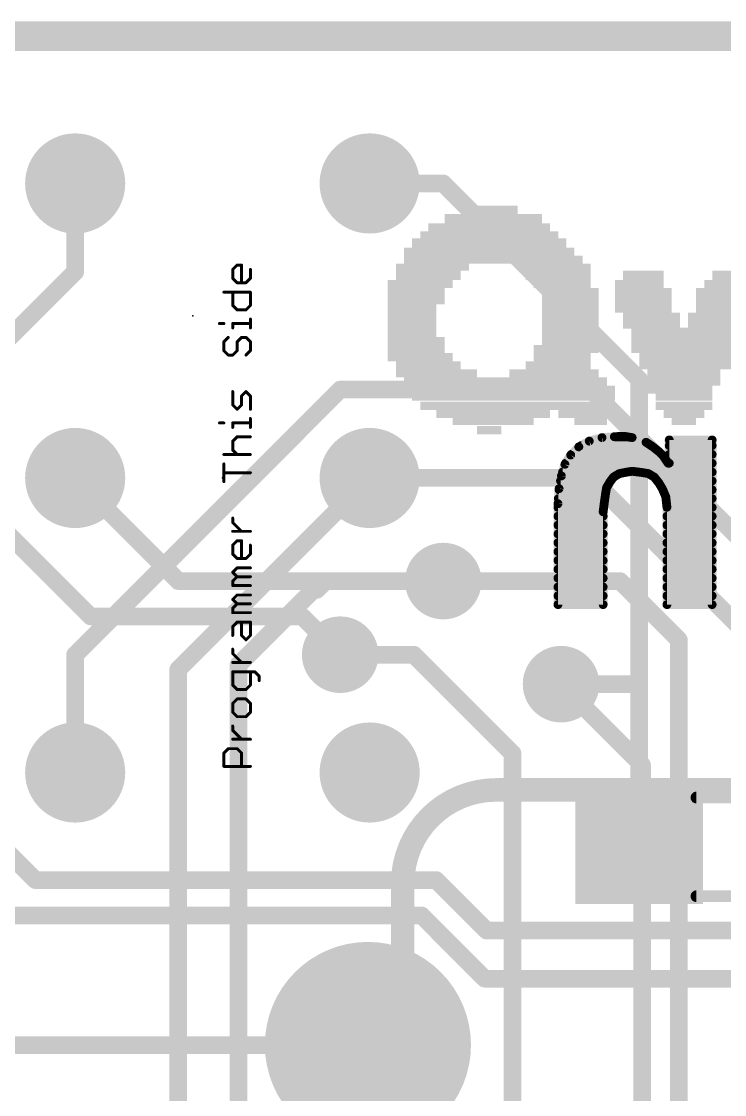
# Model space of a CAD drawing. Extents: x -41 to 66, y -18 to 26.
# Drawn here: x 5.25 to 11.32, y 16.27 to 25.53 of the extents above; entities that cross this region are included whole.
import ezdxf

# ---------------------------------------------------------------- set-up
doc = ezdxf.new("R2010")
doc.units = 0
for name, color, linetype in [('1', 12, 'CONTINUOUS'), ('16', 132, 'CONTINUOUS'), ('17', 110, 'CONTINUOUS'), ('18', 110, 'CONTINUOUS'), ('20', 31, 'CONTINUOUS'), ('21', 41, 'CONTINUOUS'), ('22', 40, 'CONTINUOUS'), ('23', 53, 'CONTINUOUS'), ('51', 53, 'CONTINUOUS')]:
    doc.layers.add(name, color=color, linetype=linetype)

# ---------------------------------------------------------------- blocks, each defined once
blk = doc.blocks.new('ROUNDP')
at = {"const_width": 0.5}
blk.add_lwpolyline([(0, -0.25, 1), (0, 0.25, 1), (0, -0.25)], format="xyb", dxfattribs=at)
blk = doc.blocks.new('RECT')
blk.add_solid([(-0.5, -0.5), (0.5, -0.5), (-0.5, 0.5), (0.5, 0.5)])
blk = doc.blocks.new('ROUNDV')
at = {"const_width": 0.5}
blk.add_lwpolyline([(0, -0.25, 1), (0, 0.25, 1), (0, -0.25)], format="xyb", dxfattribs=at)

msp = doc.modelspace()

# ---------------------------------------------------------------- linework, layer by layer
at = {"layer": '1'}
for points, const_width in [([(0, 25.4), (30.48, 25.4)], 0.254), ([(5.715, 23.368), (5.715, 24.13)], 0.1524), ([(8.89, 24.13), (8.255, 24.13)], 0.1524), ([(10.58, 22.44), (8.89, 24.13)], 0.1524), ([(4.9276, 22.5806), (5.715, 23.368)], 0.1524), ([(10.58, 19.812), (10.58, 22.44)], 0.1524), ([(6.604, 20.701), (5.715, 21.59)], 0.1524), ([(5.8479, 20.3962), (4.9276, 21.3164)], 0.1524), ([(8.89, 20.701), (6.604, 20.701)], 0.1524), ([(7.6708, 20.3962), (5.8479, 20.3962)], 0.1524), ([(8.001, 20.066), (7.6708, 20.3962)], 0.1524), ([(9.906, 19.812), (10.58, 19.812)], 0.1524), ([(10.58, 18.415), (10.58, 19.812)], 0.1524), ([(5.3726, 18.1224), (4.484, 19.011)], 0.1524), ([(8.8292, 18.1224), (5.3726, 18.1224)], 0.1524), ([(9.2652, 17.6864), (8.8292, 18.1224)], 0.1524), ([(8.7029, 17.8176), (4.8653, 17.8176)], 0.1524), ([(9.2485, 17.272), (8.7029, 17.8176)], 0.1524), ([(12.2087, 17.6864), (9.2652, 17.6864)], 0.1524), ([(12.192, 17.272), (9.2485, 17.272)], 0.1524), ([(8.24, 16.7), (5.144, 16.7)], 0.1524)]:
    msp.add_lwpolyline(points, dxfattribs=dict(at, const_width=const_width))
at = {"layer": '1', "const_width": 0.0762}
for points in [[(5.7531, 24.13, 1), (5.6769, 24.13)], [(8.255, 24.1681, 1), (8.255, 24.0919)], [(8.9169, 24.1569, 1), (8.8631, 24.1031)], [(8.89, 24.0919, 1), (8.89, 24.1681)], [(5.7419, 23.3411, 1), (5.6881, 23.3949)], [(5.6769, 23.368, 1), (5.7531, 23.368)], [(10.6181, 22.44, 1), (10.5419, 22.44)], [(10.5531, 22.4131, 1), (10.6069, 22.4669)], [(5.7419, 21.6169, 1), (5.6881, 21.5631)], [(6.604, 20.7391, 1), (6.604, 20.6629)], [(6.5771, 20.6741, 1), (6.6309, 20.7279)], [(8.89, 20.6629, 1), (8.89, 20.7391)], [(5.8479, 20.4343, 1), (5.8479, 20.3581)], [(5.8209, 20.3693, 1), (5.8748, 20.4231)], [(7.6977, 20.4231, 1), (7.6439, 20.3693)], [(7.6708, 20.3581, 1), (7.6708, 20.4343)], [(7.9741, 20.0391, 1), (8.0279, 20.0929)], [(9.906, 19.8501, 1), (9.906, 19.7739)], [(10.6181, 19.812, 1), (10.5419, 19.812)], [(10.5419, 19.812, 1), (10.6181, 19.812)], [(10.58, 19.7739, 1), (10.58, 19.8501)], [(10.5419, 18.415, 1), (10.6181, 18.415)], [(5.3726, 18.1605, 1), (5.3726, 18.0843)], [(5.3457, 18.0955, 1), (5.3995, 18.1493)], [(8.8561, 18.1493, 1), (8.8022, 18.0955)], [(8.8292, 18.0843, 1), (8.8292, 18.1605)], [(8.7299, 17.8445, 1), (8.676, 17.7907)], [(8.7029, 17.7795, 1), (8.7029, 17.8557)], [(9.2652, 17.7245, 1), (9.2652, 17.6483)], [(9.2382, 17.6595, 1), (9.2921, 17.7133)], [(9.2485, 17.3101, 1), (9.2485, 17.2339)], [(9.2216, 17.2451, 1), (9.2755, 17.2989)], [(8.24, 16.6619, 1), (8.24, 16.7381)]]:
    msp.add_lwpolyline(points, format="xyb", dxfattribs=at)
at = {"layer": '16'}
for points, const_width in [([(0, 25.4), (30.48, 25.4)], 0.254), ([(5.715, 20.066), (8.001, 22.352)], 0.1524), ([(8.001, 22.352), (10.16, 22.352)], 0.1524), ([(12.192, 20.32), (10.16, 22.352)], 0.1524), ([(6.604, 19.939), (8.255, 21.59)], 0.1524), ([(10.16, 21.59), (8.255, 21.59)], 0.1524), ([(11.43, 20.32), (10.16, 21.59)], 0.1524), ([(7.7978, 20.6248), (7.874, 20.701)], 0.1524), ([(7.874, 20.701), (8.89, 20.701)], 0.1524), ([(10.414, 20.701), (8.89, 20.701)], 0.1524), ([(10.922, 20.193), (10.414, 20.701)], 0.1524), ([(7.1224, 19.9777), (7.7695, 20.6248)], 0.1524), ([(7.7695, 20.6248), (7.7978, 20.6248)], 0.1524), ([(10.922, 14.2523), (10.922, 20.193)], 0.1524), ([(5.715, 19.05), (5.715, 20.066)], 0.1524), ([(8.636, 20.066), (8.001, 20.066)], 0.1524), ([(9.4874, 19.2146), (8.636, 20.066)], 0.1524), ([(6.604, 12.446), (6.604, 19.939)], 0.1524), ([(7.1224, 12.1516), (7.1224, 19.9777)], 0.1524), ([(9.906, 19.812), (10.6045, 19.1135)], 0.1524), ([(9.4874, 11.3924), (9.4874, 19.2146)], 0.1524), ([(10.6045, 19.1135), (10.6045, 14.3658)], 0.1524)]:
    msp.add_lwpolyline(points, dxfattribs=dict(at, const_width=const_width))
at = {"layer": '16', "const_width": 0.0762}
for points in [[(8.001, 22.3901, 1), (8.001, 22.3139)], [(8.0279, 22.3251, 1), (7.9741, 22.3789)], [(10.1869, 22.3789, 1), (10.1331, 22.3251)], [(10.16, 22.3139, 1), (10.16, 22.3901)], [(8.255, 21.6281, 1), (8.255, 21.5519)], [(8.2819, 21.5631, 1), (8.2281, 21.6169)], [(10.1869, 21.6169, 1), (10.1331, 21.5631)], [(10.16, 21.5519, 1), (10.16, 21.6281)], [(7.874, 20.7391, 1), (7.874, 20.6629)], [(7.9009, 20.6741, 1), (7.8471, 20.7279)], [(8.89, 20.7391, 1), (8.89, 20.6629)], [(8.89, 20.6629, 1), (8.89, 20.7391)], [(10.4409, 20.7279, 1), (10.3871, 20.6741)], [(10.414, 20.6629, 1), (10.414, 20.7391)], [(7.7695, 20.6629, 1), (7.7695, 20.5867)], [(7.7965, 20.5979, 1), (7.7426, 20.6517)], [(7.7709, 20.6517, 1), (7.8247, 20.5979)], [(7.7978, 20.5867, 1), (7.7978, 20.6629)], [(10.9601, 20.193, 1), (10.8839, 20.193)], [(10.8951, 20.1661, 1), (10.9489, 20.2199)], [(5.7531, 20.066, 1), (5.6769, 20.066)], [(5.6881, 20.0929, 1), (5.7419, 20.0391)], [(8.001, 20.1041, 1), (8.001, 20.0279)], [(8.6629, 20.0929, 1), (8.6091, 20.0391)], [(8.636, 20.0279, 1), (8.636, 20.1041)], [(6.6421, 19.939, 1), (6.5659, 19.939)], [(6.5771, 19.9659, 1), (6.6309, 19.9121)], [(7.1605, 19.9777, 1), (7.0843, 19.9777)], [(7.0955, 20.0046, 1), (7.1493, 19.9507)], [(9.9329, 19.8389, 1), (9.8791, 19.7851)], [(9.5255, 19.2146, 1), (9.4493, 19.2146)], [(9.4604, 19.1877, 1), (9.5143, 19.2416)], [(10.6426, 19.1135, 1), (10.5664, 19.1135)], [(10.5776, 19.0866, 1), (10.6314, 19.1404)], [(5.6769, 19.05, 1), (5.7531, 19.05)]]:
    msp.add_lwpolyline(points, format="xyb", dxfattribs=at)
at = {"layer": '20', "const_width": 0.2032}
msp.add_lwpolyline([(0, 25.4), (30.48, 25.4)], dxfattribs=at)
at = {"layer": '22'}
for points, const_width in [([(10.149, 21.908), (10.059, 21.858)], 0.0762), ([(10.259, 21.938), (10.149, 21.908)], 0.0762), ([(10.399, 21.948), (10.259, 21.938)], 0.0762), ([(10.3654, 21.9456), (10.4734, 21.9456)], 0.0762), ([(10.459, 21.948), (10.399, 21.948)], 0.0762), ([(10.519, 21.938), (10.459, 21.948)], 0.0762), ([(10.639, 21.898), (10.519, 21.938)], 0.0762), ([(10.699, 21.858), (10.639, 21.898)], 0.0762), ([(11.209, 21.918), (10.839, 21.918)], 0.0762), ([(10.839, 21.918), (10.839, 21.718)], 0.0762), ([(11.209, 20.498), (11.209, 21.918)], 0.0762), ([(10.059, 21.858), (9.989, 21.788)], 0.0762), ([(10.0795, 21.8694), (10.6819, 21.8694)], 0.0762), ([(10.749, 21.818), (10.699, 21.858)], 0.0762), ([(10.789, 21.778), (10.749, 21.818)], 0.0762), ([(10.839, 21.8694), (11.209, 21.8694)], 0.0762), ([(9.989, 21.788), (9.939, 21.708)], 0.0762), ([(9.9446, 21.717), (11.209, 21.717)], 0.0762), ([(9.9942, 21.7932), (10.7738, 21.7932)], 0.0762), ([(10.829, 21.718), (10.789, 21.778)], 0.0762), ([(10.839, 21.718), (10.829, 21.718)], 0.0762), ([(10.839, 21.7932), (11.209, 21.7932)], 0.0762), ([(9.939, 21.708), (9.909, 21.608)], 0.0762), ([(9.9188, 21.6408), (10.4758, 21.6408)], 0.0762), ([(10.359, 21.598), (10.409, 21.628)], 0.0762), ([(10.409, 21.628), (10.459, 21.638)], 0.0762), ([(10.459, 21.638), (10.519, 21.648)], 0.0762), ([(10.519, 21.648), (10.599, 21.638)], 0.0762), ([(10.5766, 21.6408), (11.209, 21.6408)], 0.0762), ([(10.599, 21.638), (10.659, 21.628)], 0.0762), ([(10.659, 21.628), (10.709, 21.598)], 0.0762), ([(9.909, 21.608), (9.889, 21.498)], 0.0762), ([(9.9011, 21.5646), (10.3339, 21.5646)], 0.0762), ([(10.299, 21.508), (10.329, 21.558)], 0.0762), ([(10.329, 21.558), (10.359, 21.598)], 0.0762), ([(10.709, 21.598), (10.749, 21.548)], 0.0762), ([(10.7357, 21.5646), (11.209, 21.5646)], 0.0762), ([(10.749, 21.548), (10.779, 21.498)], 0.0762), ([(9.889, 21.498), (9.879, 21.368)], 0.0762), ([(9.8883, 21.4884), (10.2957, 21.4884)], 0.0762), ([(10.279, 21.378), (10.289, 21.448)], 0.0762), ([(10.289, 21.448), (10.299, 21.508)], 0.0762), ([(10.779, 21.498), (10.809, 21.428)], 0.0762), ([(10.7831, 21.4884), (11.209, 21.4884)], 0.0762), ([(9.879, 21.368), (9.879, 20.498)], 0.0762), ([(9.8824, 21.4122), (10.2839, 21.4122)], 0.0762), ([(10.269, 21.298), (10.279, 21.378)], 0.0762), ([(10.809, 21.428), (10.819, 21.338)], 0.0762), ([(10.8108, 21.4122), (11.209, 21.4122)], 0.0762), ([(9.879, 21.336), (10.2737, 21.336)], 0.0762), ([(9.879, 21.2598), (10.269, 21.2598)], 0.0762), ([(10.269, 20.498), (10.269, 21.298)], 0.0762), ([(10.819, 21.338), (10.819, 20.498)], 0.0762), ([(10.819, 21.336), (11.209, 21.336)], 0.0762), ([(10.819, 21.2598), (11.209, 21.2598)], 0.0762), ([(9.879, 21.1836), (10.269, 21.1836)], 0.0762), ([(10.819, 21.1836), (11.209, 21.1836)], 0.0762), ([(9.879, 21.1074), (10.269, 21.1074)], 0.0762), ([(10.819, 21.1074), (11.209, 21.1074)], 0.0762), ([(9.879, 21.0312), (10.269, 21.0312)], 0.0762), ([(10.819, 21.0312), (11.209, 21.0312)], 0.0762), ([(9.879, 20.955), (10.269, 20.955)], 0.0762), ([(9.879, 20.8788), (10.269, 20.8788)], 0.0762), ([(10.819, 20.955), (11.209, 20.955)], 0.0762), ([(10.819, 20.8788), (11.209, 20.8788)], 0.0762), ([(9.879, 20.8026), (10.269, 20.8026)], 0.0762), ([(10.819, 20.8026), (11.209, 20.8026)], 0.0762), ([(9.879, 20.7264), (10.269, 20.7264)], 0.0762), ([(10.819, 20.7264), (11.209, 20.7264)], 0.0762), ([(9.879, 20.6502), (10.269, 20.6502)], 0.0762), ([(10.819, 20.6502), (11.209, 20.6502)], 0.0762), ([(9.879, 20.574), (10.269, 20.574)], 0.0762), ([(10.819, 20.574), (11.209, 20.574)], 0.0762), ([(9.879, 20.498), (10.269, 20.498)], 0.0762), ([(10.819, 20.498), (11.209, 20.498)], 0.0762), ([(13.54, 18.9), (9.3462, 18.9)], 0.2032), ([(8.54, 18.0938), (8.54, 16.6)], 0.2032)]:
    msp.add_lwpolyline(points, dxfattribs=dict(at, const_width=const_width))
for points, const_width in [([(10.144, 21.9264, 1), (10.154, 21.8896)], 0.0381), ([(10.1583, 21.8913, 1), (10.1397, 21.9247)], 0.0381), ([(10.2576, 21.957, 1), (10.2604, 21.919)], 0.0381), ([(10.264, 21.9196, 1), (10.254, 21.9564)], 0.0381), ([(10.3654, 21.9647, 1), (10.3654, 21.9266)], 0.0381), ([(10.399, 21.9671, 1), (10.399, 21.929)], 0.0381), ([(10.4004, 21.929, 1), (10.3976, 21.967)], 0.0381), ([(10.4621, 21.9668, 1), (10.4559, 21.9292)], 0.0381), ([(10.459, 21.929, 1), (10.459, 21.9671)], 0.0381), ([(10.4734, 21.9266, 1), (10.4734, 21.9647)], 0.0381), ([(10.525, 21.9561, 1), (10.513, 21.9199)], 0.0381), ([(10.5159, 21.9192, 1), (10.5221, 21.9568)], 0.0381), ([(10.6496, 21.9139, 1), (10.6284, 21.8821)], 0.0381), ([(10.633, 21.8799, 1), (10.645, 21.9161)], 0.0381), ([(10.839, 21.9371, 1), (10.839, 21.899)], 0.0381), ([(10.8581, 21.918, 1), (10.82, 21.918)], 0.0381), ([(11.2281, 21.918, 1), (11.19, 21.918)], 0.0381), ([(11.209, 21.899, 1), (11.209, 21.9371)], 0.0381), ([(10.0497, 21.8747, 1), (10.0683, 21.8413)], 0.0381), ([(10.0725, 21.8445, 1), (10.0455, 21.8715)], 0.0381), ([(10.0795, 21.8885, 1), (10.0795, 21.8504)], 0.0381), ([(10.7109, 21.8729, 1), (10.6871, 21.8431)], 0.0381), ([(10.6819, 21.8504, 1), (10.6819, 21.8885)], 0.0381), ([(10.6884, 21.8421, 1), (10.7096, 21.8739)], 0.0381), ([(10.7625, 21.8315, 1), (10.7355, 21.8045)], 0.0381), ([(10.7371, 21.8031, 1), (10.7609, 21.8329)], 0.0381), ([(10.839, 21.8885, 1), (10.839, 21.8504)], 0.0381), ([(11.209, 21.8504, 1), (11.209, 21.8885)], 0.0381), ([(9.9446, 21.7361, 1), (9.9446, 21.698)], 0.0381), ([(9.9755, 21.8015, 1), (10.0025, 21.7745)], 0.0381), ([(10.0052, 21.7779, 1), (9.9728, 21.7981)], 0.0381), ([(9.9942, 21.8123, 1), (9.9942, 21.7742)], 0.0381), ([(10.8049, 21.7886, 1), (10.7731, 21.7674)], 0.0381), ([(10.7738, 21.7742, 1), (10.7738, 21.8123)], 0.0381), ([(10.7755, 21.7645, 1), (10.8025, 21.7915)], 0.0381), ([(10.829, 21.737, 1), (10.829, 21.6989)], 0.0381), ([(10.8131, 21.7074, 1), (10.8449, 21.7286)], 0.0381), ([(10.839, 21.8123, 1), (10.839, 21.7742)], 0.0381), ([(10.839, 21.6989, 1), (10.839, 21.737)], 0.0381), ([(11.209, 21.7742, 1), (11.209, 21.8123)], 0.0381), ([(11.209, 21.698, 1), (11.209, 21.7361)], 0.0381), ([(9.9188, 21.6599, 1), (9.9188, 21.6218)], 0.0381), ([(9.9228, 21.7181, 1), (9.9552, 21.6979)], 0.0381), ([(9.9572, 21.7025, 1), (9.9208, 21.7135)], 0.0381), ([(10.4053, 21.6467, 1), (10.4127, 21.6093)], 0.0381), ([(10.4188, 21.6117, 1), (10.3992, 21.6443)], 0.0381), ([(10.4559, 21.6568, 1), (10.4621, 21.6192)], 0.0381), ([(10.4627, 21.6193, 1), (10.4553, 21.6567)], 0.0381), ([(10.4758, 21.6218, 1), (10.4758, 21.6599)], 0.0381), ([(10.5214, 21.6669, 1), (10.5166, 21.6291)], 0.0381), ([(10.5221, 21.6292, 1), (10.5159, 21.6668)], 0.0381), ([(10.5766, 21.6599, 1), (10.5766, 21.6218)], 0.0381), ([(10.6021, 21.6568, 1), (10.5959, 21.6192)], 0.0381), ([(10.5966, 21.6191, 1), (10.6014, 21.6569)], 0.0381), ([(10.6688, 21.6443, 1), (10.6492, 21.6117)], 0.0381), ([(10.6559, 21.6092, 1), (10.6621, 21.6468)], 0.0381), ([(10.82, 21.718, 1), (10.8581, 21.718)], 0.0381), ([(11.209, 21.6218, 1), (11.209, 21.6599)], 0.0381), ([(9.9011, 21.5837, 1), (9.9011, 21.5456)], 0.0381), ([(9.8908, 21.6135, 1), (9.9272, 21.6025)], 0.0381), ([(9.9277, 21.6046, 1), (9.8903, 21.6114)], 0.0381), ([(10.3138, 21.5694, 1), (10.3442, 21.5466)], 0.0381), ([(10.3453, 21.5482, 1), (10.3127, 21.5678)], 0.0381), ([(10.3339, 21.5456, 1), (10.3339, 21.5837)], 0.0381), ([(10.3492, 21.6143, 1), (10.3688, 21.5817)], 0.0381), ([(10.3742, 21.5866, 1), (10.3438, 21.6094)], 0.0381), ([(10.7239, 21.6099, 1), (10.6941, 21.5861)], 0.0381), ([(10.6992, 21.5817, 1), (10.7188, 21.6143)], 0.0381), ([(10.7357, 21.5837, 1), (10.7357, 21.5456)], 0.0381), ([(10.7653, 21.5578, 1), (10.7327, 21.5382)], 0.0381), ([(10.7341, 21.5361, 1), (10.7639, 21.5599)], 0.0381), ([(11.209, 21.5456, 1), (11.209, 21.5837)], 0.0381), ([(9.8883, 21.5075, 1), (9.8883, 21.4694)], 0.0381), ([(9.908, 21.4965, 1), (9.87, 21.4995)], 0.0381), ([(9.8703, 21.5014, 1), (9.9077, 21.4946)], 0.0381), ([(10.2702, 21.4511, 1), (10.3078, 21.4449)], 0.0381), ([(10.3079, 21.4453, 1), (10.2701, 21.4507)], 0.0381), ([(10.2827, 21.5178, 1), (10.3153, 21.4982)], 0.0381), ([(10.3178, 21.5049, 1), (10.2802, 21.5111)], 0.0381), ([(10.2957, 21.4694, 1), (10.2957, 21.5075)], 0.0381), ([(10.7965, 21.5055, 1), (10.7615, 21.4905)], 0.0381), ([(10.7627, 21.4882, 1), (10.7953, 21.5078)], 0.0381), ([(10.7831, 21.5075, 1), (10.7831, 21.4694)], 0.0381), ([(11.209, 21.4694, 1), (11.209, 21.5075)], 0.0381), ([(9.8981, 21.368, 1), (9.86, 21.368)], 0.0381), ([(9.86, 21.3695, 1), (9.898, 21.3665)], 0.0381), ([(9.8824, 21.4313, 1), (9.8824, 21.3932)], 0.0381), ([(10.2601, 21.3807, 1), (10.2979, 21.3753)], 0.0381), ([(10.2979, 21.3756, 1), (10.2601, 21.3804)], 0.0381), ([(10.2839, 21.3932, 1), (10.2839, 21.4313)], 0.0381), ([(10.8279, 21.4301, 1), (10.7901, 21.4259)], 0.0381), ([(10.7915, 21.4205, 1), (10.8265, 21.4355)], 0.0381), ([(10.8108, 21.4313, 1), (10.8108, 21.3932)], 0.0381), ([(11.209, 21.3932, 1), (11.209, 21.4313)], 0.0381), ([(9.879, 21.3551, 1), (9.879, 21.317)], 0.0381), ([(9.879, 21.2789, 1), (9.879, 21.2408)], 0.0381), ([(10.2881, 21.298, 1), (10.25, 21.298)], 0.0381), ([(10.2501, 21.3004, 1), (10.2879, 21.2956)], 0.0381), ([(10.269, 21.2408, 1), (10.269, 21.2789)], 0.0381), ([(10.2737, 21.317, 1), (10.2737, 21.3551)], 0.0381), ([(10.819, 21.3551, 1), (10.819, 21.317)], 0.0381), ([(10.819, 21.2789, 1), (10.819, 21.2408)], 0.0381), ([(10.8381, 21.338, 1), (10.8, 21.338)], 0.0381), ([(10.8001, 21.3359, 1), (10.8379, 21.3401)], 0.0381), ([(11.209, 21.317, 1), (11.209, 21.3551)], 0.0381), ([(11.209, 21.2408, 1), (11.209, 21.2789)], 0.0381), ([(9.879, 21.2027, 1), (9.879, 21.1646)], 0.0381), ([(10.269, 21.1646, 1), (10.269, 21.2027)], 0.0381), ([(10.819, 21.2027, 1), (10.819, 21.1646)], 0.0381), ([(11.209, 21.1646, 1), (11.209, 21.2027)], 0.0381), ([(9.879, 21.1265, 1), (9.879, 21.0884)], 0.0381), ([(10.269, 21.0884, 1), (10.269, 21.1265)], 0.0381), ([(10.819, 21.1265, 1), (10.819, 21.0884)], 0.0381), ([(11.209, 21.0884, 1), (11.209, 21.1265)], 0.0381), ([(9.879, 21.0503, 1), (9.879, 21.0122)], 0.0381), ([(10.269, 21.0122, 1), (10.269, 21.0503)], 0.0381), ([(10.819, 21.0503, 1), (10.819, 21.0122)], 0.0381), ([(11.209, 21.0122, 1), (11.209, 21.0503)], 0.0381), ([(9.879, 20.9741, 1), (9.879, 20.936)], 0.0381), ([(9.879, 20.8979, 1), (9.879, 20.8598)], 0.0381), ([(10.269, 20.936, 1), (10.269, 20.9741)], 0.0381), ([(10.269, 20.8598, 1), (10.269, 20.8979)], 0.0381), ([(10.819, 20.9741, 1), (10.819, 20.936)], 0.0381), ([(10.819, 20.8979, 1), (10.819, 20.8598)], 0.0381), ([(11.209, 20.936, 1), (11.209, 20.9741)], 0.0381), ([(11.209, 20.8598, 1), (11.209, 20.8979)], 0.0381), ([(9.879, 20.8217, 1), (9.879, 20.7836)], 0.0381), ([(10.269, 20.7836, 1), (10.269, 20.8217)], 0.0381), ([(10.819, 20.8217, 1), (10.819, 20.7836)], 0.0381), ([(11.209, 20.7836, 1), (11.209, 20.8217)], 0.0381), ([(9.879, 20.7455, 1), (9.879, 20.7074)], 0.0381), ([(10.269, 20.7074, 1), (10.269, 20.7455)], 0.0381), ([(10.819, 20.7455, 1), (10.819, 20.7074)], 0.0381), ([(11.209, 20.7074, 1), (11.209, 20.7455)], 0.0381), ([(9.879, 20.6693, 1), (9.879, 20.6312)], 0.0381), ([(10.269, 20.6312, 1), (10.269, 20.6693)], 0.0381), ([(10.819, 20.6693, 1), (10.819, 20.6312)], 0.0381), ([(11.209, 20.6312, 1), (11.209, 20.6693)], 0.0381), ([(9.879, 20.5931, 1), (9.879, 20.555)], 0.0381), ([(10.269, 20.555, 1), (10.269, 20.5931)], 0.0381), ([(10.819, 20.5931, 1), (10.819, 20.555)], 0.0381), ([(11.209, 20.555, 1), (11.209, 20.5931)], 0.0381), ([(9.879, 20.5171, 1), (9.879, 20.479)], 0.0381), ([(9.86, 20.498, 1), (9.8981, 20.498)], 0.0381), ([(10.25, 20.498, 1), (10.2881, 20.498)], 0.0381), ([(10.269, 20.479, 1), (10.269, 20.5171)], 0.0381), ([(10.819, 20.5171, 1), (10.819, 20.479)], 0.0381), ([(10.8, 20.498, 1), (10.8381, 20.498)], 0.0381), ([(11.19, 20.498, 1), (11.2281, 20.498)], 0.0381), ([(11.209, 20.479, 1), (11.209, 20.5171)], 0.0381), ([(9.3462, 18.9, 0.4142), (8.54, 18.0938)], 0.2032), ([(9.3462, 18.9508, 1), (9.3462, 18.8492)], 0.1016), ([(9.3462, 18.8492, 1), (9.3462, 18.9508)], 0.1016), ([(8.5908, 18.0938, 1), (8.4892, 18.0938)], 0.1016), ([(8.4892, 18.0938, 1), (8.5908, 18.0938)], 0.1016), ([(8.4892, 16.6, 1), (8.5908, 16.6)], 0.1016)]:
    msp.add_lwpolyline(points, format="xyb", dxfattribs=dict(at, const_width=const_width))
at = {"layer": '23'}
for p in [(6.731, 22.987), (6.985, 21.59)]:
    msp.add_point(p, dxfattribs=at)
at = {"layer": '51'}
for points, const_width in [([(7.0738, 23.3882), (7.1119, 23.4263)], 0.0254), ([(7.1119, 23.4263), (7.15, 23.4263)], 0.0254), ([(7.15, 23.4263), (7.15, 23.2738)], 0.0254), ([(7.0738, 23.3119), (7.0738, 23.3882)], 0.0254), ([(7.1119, 23.2738), (7.0738, 23.3119)], 0.0254), ([(7.2263, 23.3119), (7.1882, 23.2738)], 0.0254), ([(7.2263, 23.3882), (7.2263, 23.3119)], 0.0254), ([(7.1882, 23.2738), (7.1119, 23.2738)], 0.0254), ([(6.9975, 23.1924), (7.2263, 23.1924)], 0.0254), ([(7.0738, 23.078), (7.0738, 23.1924)], 0.0254), ([(7.2263, 23.1924), (7.2263, 23.078)], 0.0254), ([(7.1119, 23.0399), (7.0738, 23.078)], 0.0254), ([(7.1882, 23.0399), (7.1119, 23.0399)], 0.0254), ([(7.2263, 23.078), (7.1882, 23.0399)], 0.0254), ([(7.2263, 22.884), (7.2263, 22.9603)], 0.0254), ([(6.9594, 22.9221), (6.9975, 22.9221)], 0.0254), ([(7.0738, 22.884), (7.0738, 22.9221)], 0.0254), ([(7.0738, 22.9221), (7.2263, 22.9221)], 0.0254), ([(7.0356, 22.8026), (6.9975, 22.7645)], 0.0254), ([(6.9975, 22.7645), (6.9975, 22.6882)], 0.0254), ([(7.1119, 22.7645), (7.15, 22.8026)], 0.0254), ([(7.1119, 22.6882), (7.1119, 22.7645)], 0.0254), ([(7.15, 22.8026), (7.1882, 22.8026)], 0.0254), ([(7.1882, 22.8026), (7.2263, 22.7645)], 0.0254), ([(7.2263, 22.7645), (7.2263, 22.6882)], 0.0254), ([(6.9975, 22.6882), (7.0356, 22.6501)], 0.0254), ([(7.0738, 22.6501), (7.1119, 22.6882)], 0.0254), ([(7.2263, 22.6882), (7.1882, 22.6501)], 0.0254), ([(7.0356, 22.6501), (7.0738, 22.6501)], 0.0254), ([(7.0738, 22.2205), (7.0738, 22.3349)], 0.0254), ([(7.1882, 22.3349), (7.15, 22.2967)], 0.0254), ([(7.15, 22.2967), (7.15, 22.2205)], 0.0254), ([(7.2263, 22.2967), (7.1882, 22.3349)], 0.0254), ([(7.2263, 22.1824), (7.2263, 22.2967)], 0.0254), ([(7.1119, 22.1824), (7.0738, 22.2205)], 0.0254), ([(7.15, 22.2205), (7.1119, 22.1824)], 0.0254), ([(6.9594, 22.0646), (6.9975, 22.0646)], 0.0254), ([(7.0738, 22.0264), (7.0738, 22.0646)], 0.0254), ([(7.0738, 22.0646), (7.2263, 22.0646)], 0.0254), ([(7.2263, 22.0264), (7.2263, 22.1027)], 0.0254), ([(7.0738, 21.907), (7.1119, 21.9451)], 0.0254), ([(7.1119, 21.9451), (7.2263, 21.9451)], 0.0254), ([(7.0738, 21.8307), (7.0738, 21.907)], 0.0254), ([(7.1119, 21.7926), (7.0738, 21.8307)], 0.0254), ([(6.9975, 21.7926), (7.2263, 21.7926)], 0.0254), ([(6.9975, 21.5587), (6.9975, 21.7112)], 0.0254), ([(7.2263, 21.6349), (6.9975, 21.6349)], 0.0254), ([(7.0738, 21.2062), (7.0738, 21.2443)], 0.0254), ([(7.15, 21.1299), (7.0738, 21.2062)], 0.0254), ([(7.2263, 21.1299), (7.0738, 21.1299)], 0.0254), ([(7.0738, 21.0104), (7.1119, 21.0486)], 0.0254), ([(7.0738, 20.9342), (7.0738, 21.0104)], 0.0254), ([(7.1119, 21.0486), (7.15, 21.0486)], 0.0254), ([(7.15, 21.0486), (7.15, 20.896)], 0.0254), ([(7.2263, 21.0104), (7.2263, 20.9342)], 0.0254), ([(7.1119, 20.896), (7.0738, 20.9342)], 0.0254), ([(7.2263, 20.9342), (7.1882, 20.896)], 0.0254), ([(7.0738, 20.7765), (7.1119, 20.8147)], 0.0254), ([(7.1882, 20.896), (7.1119, 20.896)], 0.0254), ([(7.1119, 20.8147), (7.2263, 20.8147)], 0.0254), ([(7.1119, 20.7384), (7.0738, 20.7765)], 0.0254), ([(7.0738, 20.7003), (7.1119, 20.7384)], 0.0254), ([(7.1119, 20.7384), (7.2263, 20.7384)], 0.0254), ([(7.0738, 20.6621), (7.0738, 20.7003)], 0.0254), ([(7.2263, 20.6621), (7.0738, 20.6621)], 0.0254), ([(7.0738, 20.5427), (7.1119, 20.5808)], 0.0254), ([(7.1119, 20.5045), (7.0738, 20.5427)], 0.0254), ([(7.1119, 20.5808), (7.2263, 20.5808)], 0.0254), ([(7.0738, 20.4664), (7.1119, 20.5045)], 0.0254), ([(7.0738, 20.4283), (7.0738, 20.4664)], 0.0254), ([(7.1119, 20.5045), (7.2263, 20.5045)], 0.0254), ([(7.2263, 20.4283), (7.0738, 20.4283)], 0.0254), ([(7.0738, 20.3088), (7.1119, 20.3469)], 0.0254), ([(7.1119, 20.3469), (7.2263, 20.3469)], 0.0254), ([(7.15, 20.2325), (7.15, 20.3469)], 0.0254), ([(7.2263, 20.3469), (7.2263, 20.2325)], 0.0254), ([(7.0738, 20.2325), (7.0738, 20.3088)], 0.0254), ([(7.1882, 20.1944), (7.15, 20.2325)], 0.0254), ([(7.2263, 20.2325), (7.1882, 20.1944)], 0.0254), ([(7.0738, 20.0758), (7.0738, 20.1139)], 0.0254), ([(7.15, 19.9995), (7.0738, 20.0758)], 0.0254), ([(7.2263, 19.9995), (7.0738, 19.9995)], 0.0254), ([(7.2644, 19.9181), (7.0738, 19.9181)], 0.0254), ([(7.0738, 19.9181), (7.0738, 19.8037)], 0.0254), ([(7.2263, 19.8037), (7.2263, 19.9181)], 0.0254), ([(7.3026, 19.88), (7.2644, 19.9181)], 0.0254), ([(7.0738, 19.8037), (7.1119, 19.7656)], 0.0254), ([(7.1882, 19.7656), (7.2263, 19.8037)], 0.0254), ([(7.3026, 19.8419), (7.3026, 19.88)], 0.0254), ([(7.1119, 19.7656), (7.1882, 19.7656)], 0.0254), ([(7.1119, 19.6843), (7.0738, 19.6461)], 0.0254), ([(7.0738, 19.6461), (7.0738, 19.5699)], 0.0254), ([(7.1882, 19.6843), (7.1119, 19.6843)], 0.0254), ([(7.2263, 19.6461), (7.1882, 19.6843)], 0.0254), ([(7.2263, 19.5699), (7.2263, 19.6461)], 0.0254), ([(7.0738, 19.5699), (7.1119, 19.5317)], 0.0254), ([(7.1119, 19.5317), (7.1882, 19.5317)], 0.0254), ([(7.1882, 19.5317), (7.2263, 19.5699)], 0.0254), ([(7.0738, 19.4131), (7.0738, 19.4512)], 0.0254), ([(7.15, 19.3368), (7.0738, 19.4131)], 0.0254), ([(7.2263, 19.3368), (7.0738, 19.3368)], 0.0254), ([(6.9975, 19.2174), (7.0356, 19.2555)], 0.0254), ([(7.0356, 19.2555), (7.1119, 19.2555)], 0.0254), ([(7.1119, 19.2555), (7.15, 19.2174)], 0.0254), ([(6.9975, 19.103), (6.9975, 19.2174)], 0.0254), ([(7.15, 19.2174), (7.15, 19.103)], 0.0254), ([(7.2263, 19.103), (6.9975, 19.103)], 0.0254), ([(11.786, 18.834), (11.074, 18.834)], 0.1016), ([(11.786, 17.983), (11.074, 17.983)], 0.1016)]:
    msp.add_lwpolyline(points, dxfattribs=dict(at, const_width=const_width))
for points, const_width in [([(7.1119, 23.4327, 1), (7.1119, 23.42)], 0.0127), ([(7.1164, 23.4218, 1), (7.1074, 23.4308)], 0.0127), ([(7.1564, 23.4263, 1), (7.1437, 23.4263)], 0.0127), ([(7.15, 23.42, 1), (7.15, 23.4327)], 0.0127), ([(7.0801, 23.3882, 1), (7.0674, 23.3882)], 0.0127), ([(7.0693, 23.3927, 1), (7.0783, 23.3837)], 0.0127), ([(7.0783, 23.3164, 1), (7.0693, 23.3074)], 0.0127), ([(7.2327, 23.3882, 1), (7.2199, 23.3882)], 0.0127), ([(7.2308, 23.3074, 1), (7.2218, 23.3164)], 0.0127), ([(7.0674, 23.3119, 1), (7.0801, 23.3119)], 0.0127), ([(7.1119, 23.2801, 1), (7.1119, 23.2674)], 0.0127), ([(7.1074, 23.2693, 1), (7.1164, 23.2783)], 0.0127), ([(7.1437, 23.2738, 1), (7.1564, 23.2738)], 0.0127), ([(7.1837, 23.2783, 1), (7.1927, 23.2693)], 0.0127), ([(7.1882, 23.2674, 1), (7.1882, 23.2801)], 0.0127), ([(7.2199, 23.3119, 1), (7.2327, 23.3119)], 0.0127), ([(6.9975, 23.1988, 1), (6.9975, 23.1861)], 0.0127), ([(7.0801, 23.1924, 1), (7.0674, 23.1924)], 0.0127), ([(7.2327, 23.1924, 1), (7.2199, 23.1924)], 0.0127), ([(7.2263, 23.1861, 1), (7.2263, 23.1988)], 0.0127), ([(7.0783, 23.0825, 1), (7.0693, 23.0735)], 0.0127), ([(7.0674, 23.078, 1), (7.0801, 23.078)], 0.0127), ([(7.1119, 23.0463, 1), (7.1119, 23.0336)], 0.0127), ([(7.1074, 23.0354, 1), (7.1164, 23.0444)], 0.0127), ([(7.1837, 23.0444, 1), (7.1927, 23.0354)], 0.0127), ([(7.1882, 23.0336, 1), (7.1882, 23.0463)], 0.0127), ([(7.2199, 23.078, 1), (7.2327, 23.078)], 0.0127), ([(7.2308, 23.0735, 1), (7.2218, 23.0825)], 0.0127), ([(7.2327, 22.9603, 1), (7.2199, 22.9603)], 0.0127), ([(6.9594, 22.9285, 1), (6.9594, 22.9158)], 0.0127), ([(6.9975, 22.9158, 1), (6.9975, 22.9285)], 0.0127), ([(7.0738, 22.9285, 1), (7.0738, 22.9158)], 0.0127), ([(7.0801, 22.9221, 1), (7.0674, 22.9221)], 0.0127), ([(7.0674, 22.884, 1), (7.0801, 22.884)], 0.0127), ([(7.2199, 22.884, 1), (7.2327, 22.884)], 0.0127), ([(7.2263, 22.9158, 1), (7.2263, 22.9285)], 0.0127), ([(6.993, 22.769, 1), (7.002, 22.76)], 0.0127), ([(7.0039, 22.7645, 1), (6.9912, 22.7645)], 0.0127), ([(7.0401, 22.7981, 1), (7.0311, 22.8071)], 0.0127), ([(7.1074, 22.769, 1), (7.1164, 22.76)], 0.0127), ([(7.1183, 22.7645, 1), (7.1056, 22.7645)], 0.0127), ([(7.15, 22.809, 1), (7.15, 22.7963)], 0.0127), ([(7.1545, 22.7981, 1), (7.1455, 22.8071)], 0.0127), ([(7.1927, 22.8071, 1), (7.1837, 22.7981)], 0.0127), ([(7.1882, 22.7963, 1), (7.1882, 22.809)], 0.0127), ([(7.2327, 22.7645, 1), (7.2199, 22.7645)], 0.0127), ([(7.2218, 22.76, 1), (7.2308, 22.769)], 0.0127), ([(7.002, 22.6927, 1), (6.993, 22.6838)], 0.0127), ([(6.9912, 22.6882, 1), (7.0039, 22.6882)], 0.0127), ([(7.1056, 22.6882, 1), (7.1183, 22.6882)], 0.0127), ([(7.1164, 22.6838, 1), (7.1074, 22.6927)], 0.0127), ([(7.2199, 22.6882, 1), (7.2327, 22.6882)], 0.0127), ([(7.2308, 22.6838, 1), (7.2218, 22.6927)], 0.0127), ([(7.0356, 22.6565, 1), (7.0356, 22.6438)], 0.0127), ([(7.0311, 22.6456, 1), (7.0401, 22.6546)], 0.0127), ([(7.0693, 22.6546, 1), (7.0783, 22.6456)], 0.0127), ([(7.0738, 22.6438, 1), (7.0738, 22.6565)], 0.0127), ([(7.1837, 22.6546, 1), (7.1927, 22.6456)], 0.0127), ([(7.0801, 22.3349, 1), (7.0674, 22.3349)], 0.0127), ([(7.1455, 22.3012, 1), (7.1545, 22.2923)], 0.0127), ([(7.1564, 22.2967, 1), (7.1437, 22.2967)], 0.0127), ([(7.1927, 22.3394, 1), (7.1837, 22.3304)], 0.0127), ([(7.1927, 22.3304, 1), (7.1837, 22.3394)], 0.0127), ([(7.2327, 22.2967, 1), (7.2199, 22.2967)], 0.0127), ([(7.2218, 22.2923, 1), (7.2308, 22.3012)], 0.0127), ([(7.0783, 22.225, 1), (7.0693, 22.216)], 0.0127), ([(7.0674, 22.2205, 1), (7.0801, 22.2205)], 0.0127), ([(7.1437, 22.2205, 1), (7.1564, 22.2205)], 0.0127), ([(7.1545, 22.216, 1), (7.1455, 22.225)], 0.0127), ([(7.1074, 22.1868, 1), (7.1164, 22.1779)], 0.0127), ([(7.1074, 22.1779, 1), (7.1164, 22.1868)], 0.0127), ([(7.2199, 22.1824, 1), (7.2327, 22.1824)], 0.0127), ([(6.9594, 22.0709, 1), (6.9594, 22.0582)], 0.0127), ([(6.9975, 22.0582, 1), (6.9975, 22.0709)], 0.0127), ([(7.0801, 22.0646, 1), (7.0674, 22.0646)], 0.0127), ([(7.0738, 22.0709, 1), (7.0738, 22.0582)], 0.0127), ([(7.0674, 22.0264, 1), (7.0801, 22.0264)], 0.0127), ([(7.2327, 22.1027, 1), (7.2199, 22.1027)], 0.0127), ([(7.2199, 22.0264, 1), (7.2327, 22.0264)], 0.0127), ([(7.2263, 22.0582, 1), (7.2263, 22.0709)], 0.0127), ([(7.1119, 21.9514, 1), (7.1119, 21.9387)], 0.0127), ([(7.1164, 21.9406, 1), (7.1074, 21.9496)], 0.0127), ([(7.2263, 21.9387, 1), (7.2263, 21.9514)], 0.0127), ([(7.0801, 21.907, 1), (7.0674, 21.907)], 0.0127), ([(7.0693, 21.9114, 1), (7.0783, 21.9025)], 0.0127), ([(7.0783, 21.8352, 1), (7.0693, 21.8262)], 0.0127), ([(6.9975, 21.7989, 1), (6.9975, 21.7862)], 0.0127), ([(7.0674, 21.8307, 1), (7.0801, 21.8307)], 0.0127), ([(7.1074, 21.7881, 1), (7.1164, 21.797)], 0.0127), ([(7.2263, 21.7862, 1), (7.2263, 21.7989)], 0.0127), ([(7.0039, 21.7112, 1), (6.9912, 21.7112)], 0.0127), ([(6.9975, 21.6413, 1), (6.9975, 21.6286)], 0.0127), ([(6.9912, 21.5587, 1), (7.0039, 21.5587)], 0.0127), ([(7.2263, 21.6286, 1), (7.2263, 21.6413)], 0.0127), ([(7.0801, 21.2443, 1), (7.0674, 21.2443)], 0.0127), ([(7.0783, 21.2107, 1), (7.0693, 21.2017)], 0.0127), ([(7.0674, 21.2062, 1), (7.0801, 21.2062)], 0.0127), ([(7.0738, 21.1363, 1), (7.0738, 21.1236)], 0.0127), ([(7.1455, 21.1254, 1), (7.1545, 21.1344)], 0.0127), ([(7.2263, 21.1236, 1), (7.2263, 21.1363)], 0.0127), ([(7.0801, 21.0104, 1), (7.0674, 21.0104)], 0.0127), ([(7.0693, 21.0149, 1), (7.0783, 21.0059)], 0.0127), ([(7.1119, 21.0549, 1), (7.1119, 21.0422)], 0.0127), ([(7.1164, 21.0441, 1), (7.1074, 21.053)], 0.0127), ([(7.1564, 21.0486, 1), (7.1437, 21.0486)], 0.0127), ([(7.15, 21.0422, 1), (7.15, 21.0549)], 0.0127), ([(7.2327, 21.0104, 1), (7.2199, 21.0104)], 0.0127), ([(7.0783, 20.9386, 1), (7.0693, 20.9297)], 0.0127), ([(7.0674, 20.9342, 1), (7.0801, 20.9342)], 0.0127), ([(7.2199, 20.9342, 1), (7.2327, 20.9342)], 0.0127), ([(7.2308, 20.9297, 1), (7.2218, 20.9386)], 0.0127), ([(7.1119, 20.9024, 1), (7.1119, 20.8897)], 0.0127), ([(7.1119, 20.821, 1), (7.1119, 20.8083)], 0.0127), ([(7.1074, 20.8915, 1), (7.1164, 20.9005)], 0.0127), ([(7.1164, 20.8102, 1), (7.1074, 20.8192)], 0.0127), ([(7.1437, 20.896, 1), (7.1564, 20.896)], 0.0127), ([(7.1837, 20.9005, 1), (7.1927, 20.8915)], 0.0127), ([(7.1882, 20.8897, 1), (7.1882, 20.9024)], 0.0127), ([(7.2263, 20.8083, 1), (7.2263, 20.821)], 0.0127), ([(7.0783, 20.781, 1), (7.0693, 20.7721)], 0.0127), ([(7.0693, 20.781, 1), (7.0783, 20.7721)], 0.0127), ([(7.1119, 20.7448, 1), (7.1119, 20.7321)], 0.0127), ([(7.1164, 20.7339, 1), (7.1074, 20.7429)], 0.0127), ([(7.1074, 20.7339, 1), (7.1164, 20.7429)], 0.0127), ([(7.2263, 20.7321, 1), (7.2263, 20.7448)], 0.0127), ([(7.0801, 20.7003, 1), (7.0674, 20.7003)], 0.0127), ([(7.0693, 20.7048, 1), (7.0783, 20.6958)], 0.0127), ([(7.0738, 20.6685, 1), (7.0738, 20.6558)], 0.0127), ([(7.0674, 20.6621, 1), (7.0801, 20.6621)], 0.0127), ([(7.2263, 20.6558, 1), (7.2263, 20.6685)], 0.0127), ([(7.0783, 20.5472, 1), (7.0693, 20.5382)], 0.0127), ([(7.0693, 20.5472, 1), (7.0783, 20.5382)], 0.0127), ([(7.1119, 20.5871, 1), (7.1119, 20.5744)], 0.0127), ([(7.1164, 20.5763, 1), (7.1074, 20.5853)], 0.0127), ([(7.2263, 20.5744, 1), (7.2263, 20.5871)], 0.0127), ([(7.0801, 20.4664, 1), (7.0674, 20.4664)], 0.0127), ([(7.0693, 20.4709, 1), (7.0783, 20.4619)], 0.0127), ([(7.1119, 20.5109, 1), (7.1119, 20.4982)], 0.0127), ([(7.1164, 20.5, 1), (7.1074, 20.509)], 0.0127), ([(7.1074, 20.5, 1), (7.1164, 20.509)], 0.0127), ([(7.2263, 20.4982, 1), (7.2263, 20.5109)], 0.0127), ([(7.0738, 20.4346, 1), (7.0738, 20.4219)], 0.0127), ([(7.0674, 20.4283, 1), (7.0801, 20.4283)], 0.0127), ([(7.1119, 20.3533, 1), (7.1119, 20.3406)], 0.0127), ([(7.1164, 20.3424, 1), (7.1074, 20.3514)], 0.0127), ([(7.1564, 20.3469, 1), (7.1437, 20.3469)], 0.0127), ([(7.2327, 20.3469, 1), (7.2199, 20.3469)], 0.0127), ([(7.2263, 20.4219, 1), (7.2263, 20.4346)], 0.0127), ([(7.2263, 20.3406, 1), (7.2263, 20.3533)], 0.0127), ([(7.0801, 20.3088, 1), (7.0674, 20.3088)], 0.0127), ([(7.0693, 20.3133, 1), (7.0783, 20.3043)], 0.0127), ([(7.0674, 20.2325, 1), (7.0801, 20.2325)], 0.0127), ([(7.1545, 20.237, 1), (7.1455, 20.228)], 0.0127), ([(7.1437, 20.2325, 1), (7.1564, 20.2325)], 0.0127), ([(7.1837, 20.1989, 1), (7.1927, 20.1899)], 0.0127), ([(7.1837, 20.1899, 1), (7.1927, 20.1989)], 0.0127), ([(7.2199, 20.2325, 1), (7.2327, 20.2325)], 0.0127), ([(7.2308, 20.228, 1), (7.2218, 20.237)], 0.0127), ([(7.0801, 20.1139, 1), (7.0674, 20.1139)], 0.0127), ([(7.0783, 20.0802, 1), (7.0693, 20.0713)], 0.0127), ([(7.0674, 20.0758, 1), (7.0801, 20.0758)], 0.0127), ([(7.0738, 20.0058, 1), (7.0738, 19.9931)], 0.0127), ([(7.1455, 19.995, 1), (7.1545, 20.004)], 0.0127), ([(7.2263, 19.9931, 1), (7.2263, 20.0058)], 0.0127), ([(7.0738, 19.9245, 1), (7.0738, 19.9118)], 0.0127), ([(7.0801, 19.9181, 1), (7.0674, 19.9181)], 0.0127), ([(7.2327, 19.9181, 1), (7.2199, 19.9181)], 0.0127), ([(7.2689, 19.9226, 1), (7.2599, 19.9137)], 0.0127), ([(7.2644, 19.9118, 1), (7.2644, 19.9245)], 0.0127), ([(7.0783, 19.8082, 1), (7.0693, 19.7993)], 0.0127), ([(7.0674, 19.8037, 1), (7.0801, 19.8037)], 0.0127), ([(7.2199, 19.8037, 1), (7.2327, 19.8037)], 0.0127), ([(7.2308, 19.7993, 1), (7.2218, 19.8082)], 0.0127), ([(7.3089, 19.88, 1), (7.2962, 19.88)], 0.0127), ([(7.2962, 19.8419, 1), (7.3089, 19.8419)], 0.0127), ([(7.2981, 19.8755, 1), (7.3071, 19.8845)], 0.0127), ([(7.1119, 19.772, 1), (7.1119, 19.7593)], 0.0127), ([(7.1074, 19.7611, 1), (7.1164, 19.7701)], 0.0127), ([(7.1837, 19.7701, 1), (7.1927, 19.7611)], 0.0127), ([(7.1882, 19.7593, 1), (7.1882, 19.772)], 0.0127), ([(7.0801, 19.6461, 1), (7.0674, 19.6461)], 0.0127), ([(7.0693, 19.6506, 1), (7.0783, 19.6416)], 0.0127), ([(7.1119, 19.6906, 1), (7.1119, 19.6779)], 0.0127), ([(7.1164, 19.6798, 1), (7.1074, 19.6888)], 0.0127), ([(7.1927, 19.6888, 1), (7.1837, 19.6798)], 0.0127), ([(7.1882, 19.6779, 1), (7.1882, 19.6906)], 0.0127), ([(7.2327, 19.6461, 1), (7.2199, 19.6461)], 0.0127), ([(7.2218, 19.6416, 1), (7.2308, 19.6506)], 0.0127), ([(7.0783, 19.5744, 1), (7.0693, 19.5654)], 0.0127), ([(7.0674, 19.5699, 1), (7.0801, 19.5699)], 0.0127), ([(7.1119, 19.5381, 1), (7.1119, 19.5254)], 0.0127), ([(7.1074, 19.5272, 1), (7.1164, 19.5362)], 0.0127), ([(7.1837, 19.5362, 1), (7.1927, 19.5272)], 0.0127), ([(7.1882, 19.5254, 1), (7.1882, 19.5381)], 0.0127), ([(7.2199, 19.5699, 1), (7.2327, 19.5699)], 0.0127), ([(7.2308, 19.5654, 1), (7.2218, 19.5744)], 0.0127), ([(7.0801, 19.4512, 1), (7.0674, 19.4512)], 0.0127), ([(7.0783, 19.4176, 1), (7.0693, 19.4086)], 0.0127), ([(7.0674, 19.4131, 1), (7.0801, 19.4131)], 0.0127), ([(7.0738, 19.3432, 1), (7.0738, 19.3305)], 0.0127), ([(7.1455, 19.3324, 1), (7.1545, 19.3413)], 0.0127), ([(7.2263, 19.3305, 1), (7.2263, 19.3432)], 0.0127), ([(7.0356, 19.2618, 1), (7.0356, 19.2491)], 0.0127), ([(7.0401, 19.251, 1), (7.0311, 19.26)], 0.0127), ([(7.1164, 19.26, 1), (7.1074, 19.251)], 0.0127), ([(7.1119, 19.2491, 1), (7.1119, 19.2618)], 0.0127), ([(6.993, 19.2218, 1), (7.002, 19.2129)], 0.0127), ([(7.0039, 19.2174, 1), (6.9912, 19.2174)], 0.0127), ([(7.1564, 19.2174, 1), (7.1437, 19.2174)], 0.0127), ([(7.1455, 19.2129, 1), (7.1545, 19.2218)], 0.0127), ([(6.9975, 19.1093, 1), (6.9975, 19.0966)], 0.0127), ([(6.9912, 19.103, 1), (7.0039, 19.103)], 0.0127), ([(7.1437, 19.103, 1), (7.1564, 19.103)], 0.0127), ([(7.2263, 19.0966, 1), (7.2263, 19.1093)], 0.0127), ([(11.074, 18.8594, 1), (11.074, 18.8086)], 0.0508), ([(11.074, 18.0084, 1), (11.074, 17.9576)], 0.0508)]:
    msp.add_lwpolyline(points, format="xyb", dxfattribs=dict(at, const_width=const_width))

# ---------------------------------------------------------------- block references
at = {"layer": '1', "xscale": 1.1, "rotation": 180}
msp.add_blockref('RECT', (10.58, 18.415), dxfattribs=at)
at = {"layer": '17', "rotation": 270}
for p, xscale, yscale in [((5.715, 24.13), 0.8636, 0.8636), ((5.715, 24.13), 0.8636, 0.8636), ((8.255, 24.13), 0.8636, 0.8636), ((8.255, 24.13), 0.8636, 0.8636), ((5.715, 21.59), 0.8636, 0.8636), ((5.715, 21.59), 0.8636, 0.8636), ((8.255, 21.59), 0.8636, 0.8636), ((8.255, 21.59), 0.8636, 0.8636), ((5.715, 19.05), 0.8636, 0.8636), ((5.715, 19.05), 0.8636, 0.8636), ((8.255, 19.05), 0.8636, 0.8636), ((8.255, 19.05), 0.8636, 0.8636), ((8.24, 16.7), 1.778, 1.778), ((8.24, 16.7), 1.778, 1.778)]:
    msp.add_blockref('ROUNDP', p, dxfattribs=dict(at, xscale=xscale, yscale=yscale))
at = {"layer": '18', "xscale": 0.6604, "yscale": 0.6604}
for p in [(8.89, 20.701), (8.89, 20.701), (8.001, 20.066), (8.001, 20.066), (9.906, 19.812), (9.906, 19.812)]:
    msp.add_blockref('ROUNDV', p, dxfattribs=at)
at = {"layer": '21'}
for p, xscale, yscale in [((9.321, 23.902), 0.42, 0.07), ((9.286, 23.752), 1.05, 0.07), ((9.321, 23.827), 0.84, 0.08), ((9.286, 23.687), 1.19, 0.06), ((9.286, 23.617), 1.33, 0.08), ((9.286, 23.542), 1.47, 0.07), ((9.321, 23.472), 1.54, 0.07), ((8.796, 23.407), 0.63, 0.06), ((9.846, 23.407), 0.63, 0.06), ((8.761, 23.337), 0.56, 0.08), ((9.881, 23.337), 0.56, 0.08), ((10.616, 23.337), 0.35, 0.08), ((11.316, 23.337), 0.21, 0.08), ((8.691, 23.262), 0.56, 0.07), ((9.916, 23.262), 0.49, 0.07), ((10.581, 23.262), 0.42, 0.07), ((11.316, 23.262), 0.35, 0.07), ((8.656, 23.192), 0.49, 0.07), ((8.656, 23.122), 0.49, 0.07), ((9.986, 23.192), 0.49, 0.07), ((9.986, 23.122), 0.49, 0.07), ((10.616, 23.192), 0.49, 0.07), ((10.616, 23.122), 0.49, 0.07), ((11.316, 23.192), 0.49, 0.07), ((11.316, 23.122), 0.49, 0.07), ((8.621, 23.052), 0.42, 0.07), ((9.986, 23.052), 0.49, 0.07), ((10.616, 23.052), 0.49, 0.07), ((11.351, 23.052), 0.56, 0.07), ((8.621, 22.982), 0.42, 0.07), ((9.986, 22.982), 0.49, 0.07), ((10.686, 22.982), 0.49, 0.07), ((11.316, 22.982), 0.63, 0.07), ((8.621, 22.912), 0.42, 0.07), ((8.621, 22.847), 0.42, 0.08), ((9.986, 22.912), 0.49, 0.07), ((9.986, 22.847), 0.49, 0.08), ((10.686, 22.912), 0.49, 0.07), ((11.351, 22.847), 1.68, 0.08), ((11.316, 22.912), 0.63, 0.07), ((8.656, 22.772), 0.49, 0.07), ((9.986, 22.772), 0.49, 0.07), ((11.316, 22.772), 1.61, 0.07), ((8.656, 22.702), 0.49, 0.07), ((9.951, 22.702), 0.56, 0.07), ((11.316, 22.702), 1.61, 0.07), ((8.691, 22.632), 0.56, 0.07), ((8.761, 22.562), 0.56, 0.07), ((9.881, 22.562), 0.56, 0.07), ((9.916, 22.632), 0.49, 0.07), ((11.351, 22.632), 1.54, 0.07), ((11.316, 22.562), 1.47, 0.07), ((8.831, 22.492), 0.7, 0.07), ((9.846, 22.492), 0.77, 0.07), ((10.966, 22.492), 0.63, 0.07), ((9.426, 22.422), 1.75, 0.07), ((10.966, 22.422), 0.63, 0.07), ((9.461, 22.352), 1.82, 0.07), ((9.496, 22.287), 1.75, 0.06), ((10.931, 22.352), 0.56, 0.07), ((10.966, 22.287), 0.49, 0.06), ((9.531, 22.212), 1.68, 0.07), ((10.966, 22.212), 0.49, 0.07), ((9.321, 22.142), 0.98, 0.07), ((10.091, 22.142), 0.42, 0.07), ((10.966, 22.142), 0.35, 0.07), ((9.321, 22.077), 0.7, 0.06), ((9.286, 22.002), 0.21, 0.07), ((10.161, 22.077), 0.28, 0.06), ((10.966, 22.077), 0.21, 0.06)]:
    msp.add_blockref('RECT', p, dxfattribs=dict(at, xscale=xscale, yscale=yscale))
at = {"layer": '51', "xscale": 0.5001, "yscale": 0.95, "rotation": 180}
msp.add_blockref('RECT', (10.8498, 18.4099), dxfattribs=at)

doc.saveas('drawing.dxf')
